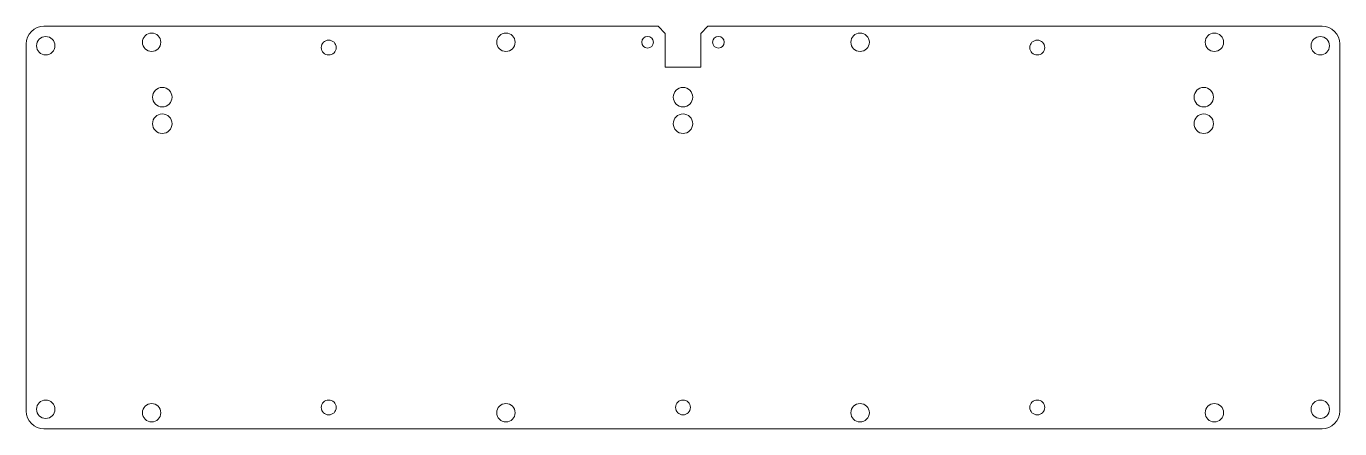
# Model space of a CAD drawing. Header units: millimetres. Extents: x 0 to 371, y 0 to 114.
import ezdxf

# ---------------------------------------------------------------- set-up
doc = ezdxf.new("R2010")
doc.units = ezdxf.units.MM
doc.header["$MEASUREMENT"] = 0

msp = doc.modelspace()

# ---------------------------------------------------------------- linework, layer by layer
at = {"lineweight": 0}
for p, q in [((5, 113.6), (178.39, 113.6)), ((180.39, 111.6), (178.39, 113.6)), ((180.39, 111.6), (180.39, 102.1)), ((190.39, 111.6), (192.39, 113.6)), ((190.39, 111.6), (190.39, 102.1)), ((192.39, 113.6), (365.78, 113.6)), ((0, 108.6), (0, 5)), ((370.78, 108.6), (370.78, 5)), ((180.39, 102.1), (190.39, 102.1)), ((365.78, 0), (5, 0))]:
    msp.add_line(p, q, dxfattribs=at)
for centre, radius in [((35.39, 109.1), 2.6), ((135.39, 109.1), 2.6), ((235.39, 109.1), 2.6), ((335.39, 109.1), 2.6), ((5.5, 108.1), 2.6), ((85.39, 107.6), 2.1), ((175.39, 109.1), 1.65), ((195.39, 109.1), 1.65), ((285.39, 107.6), 2.1), ((365.28, 108.1), 2.6), ((38.39, 93.6), 2.75), ((185.39, 93.6), 2.75), ((332.39, 93.6), 2.75), ((38.39, 86.1), 2.75), ((185.39, 86.1), 2.75), ((332.39, 86.1), 2.75), ((5.5, 5.5), 2.6), ((85.39, 6), 2.1), ((185.39, 6), 2.1), ((285.39, 6), 2.1), ((365.28, 5.5), 2.6), ((35.39, 4.5), 2.6), ((135.39, 4.5), 2.6), ((235.39, 4.5), 2.6), ((335.39, 4.5), 2.6)]:
    msp.add_circle(centre, radius, dxfattribs=at)
for centre, start, end in [((5, 108.6), 90, 180), ((365.78, 108.6), 0, 90), ((5, 5), 180, 270), ((365.78, 5), 270, 0)]:
    msp.add_arc(centre, 5, start, end, dxfattribs=at)

doc.saveas('drawing.dxf')
